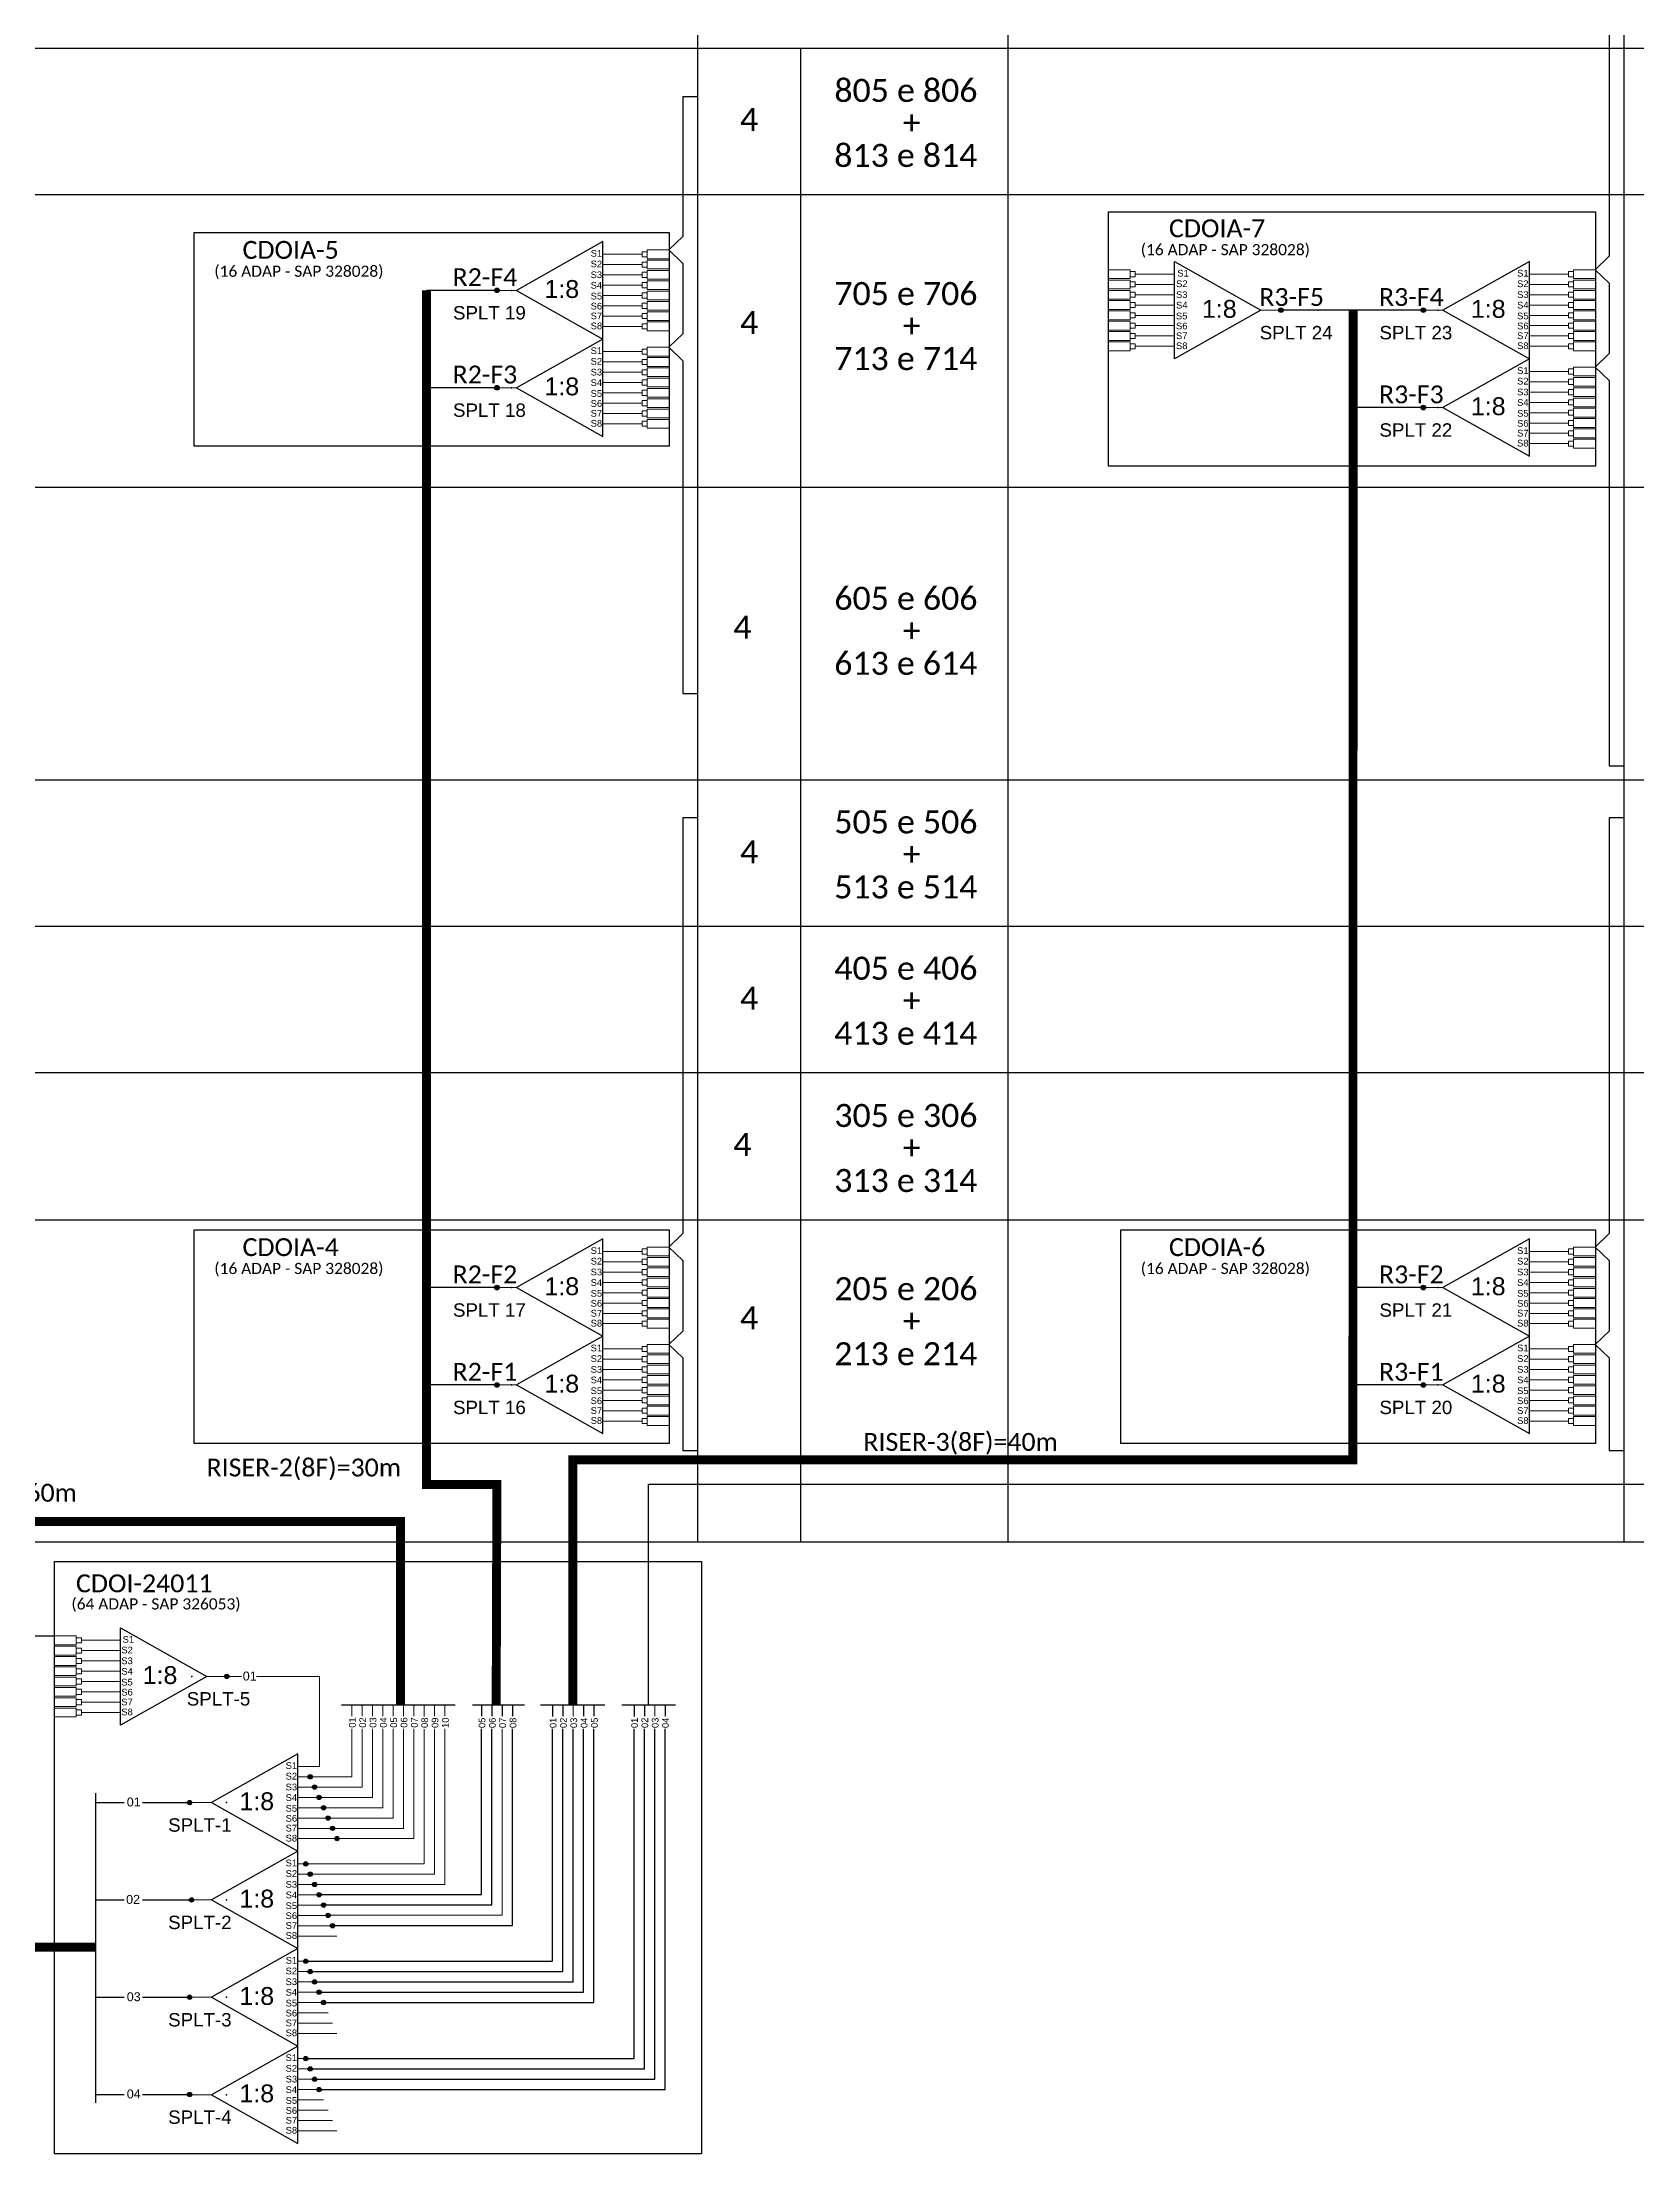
# Model space of a CAD drawing. Extents: x -4 to 1779, y 1 to 598.
# Drawn here: x 357.9 to 536.3, y 211.8 to 448.1 of the extents above; entities that cross this region are included whole.
import ezdxf
from ezdxf.enums import TextEntityAlignment as Align

# ---------------------------------------------------------------- set-up
doc = ezdxf.new("R2010")
doc.units = 0
doc.styles.add('ARIAL', font='arial.ttf')
doc.styles.add('WMF-Calibri0', font='calibri.ttf')

# ---------------------------------------------------------------- blocks, each defined once
blk = doc.blocks.new('SPLITTER_')
blk.add_point((0, 0))
at = {"style": 'ARIAL', "flags": 4}
blk.add_attdef('SPLT', (0, -3.261239713275131), '', height=1.5, dxfattribs=at)
blk = doc.blocks.new('SPLT_1-8_SC-APC')
at = {"color": 1}
blk.add_lwpolyline([(-7.369380650890889, -2.098284221840004), (-17.03620127959221, -7.546689029806657), (-7.369380650890889, -12.99509383777286), (-7.369380650890889, -2.098284221840004)], dxfattribs=at)
at = {"color": 3, "lineweight": 0}
for points in [[(-2.992725374944712, -3.510732069838468), (-7.369380650890889, -3.510732069838468)], [(-7.369380650890889, -4.663732069838261), (-2.992725374944712, -4.663732069838261)], [(-2.413986884897895, -3.017402250333362), (-2.413986884897895, -4.004061889343575)], [(-2.413986884897895, -3.017402250333362), (0, -3.017402250333362)], [(-2.413986884897895, -4.004061889343575), (0, -4.004061889343575)], [(-2.413986884897895, -4.170402250333609), (-2.413986884897895, -5.157061889343368)], [(-2.413986884897895, -4.170402250333154), (0, -4.170402250333154)], [(-7.369380650890889, -5.816732069838508), (-2.992725374944712, -5.816732069838508)], [(-7.369380650890889, -6.969732069838301), (-2.992725374944712, -6.969732069838301)], [(-2.413986884897895, -5.157061889343368), (0, -5.157061889343368)], [(-2.413986884897895, -5.323402250333402), (-2.413986884897895, -6.31006188934316)], [(-2.413986884897895, -5.323402250333402), (0, -5.323402250333402)], [(-2.413986884897895, -6.31006188934316), (0, -6.31006188934316)], [(-2.413986884897895, -6.476402250333194), (-2.413986884897895, -7.463061889343408)], [(-2.413986884897895, -6.476402250333194), (0, -6.476402250333194)], [(-7.369380650890889, -8.122732069838548), (-2.992725374944712, -8.122732069838548)], [(-7.369380650890889, -9.275732069838341), (-2.992725374944712, -9.275732069838341)], [(-2.413986884897895, -7.463061889343408), (0, -7.463061889343408)], [(-2.413986884897895, -7.629402250333442), (-2.413986884897895, -8.616061889343655)], [(-2.413986884897895, -7.629402250333442), (0, -7.629402250333442)], [(-2.413986884897895, -8.616061889343655), (0, -8.616061889343655)], [(-2.413986884897895, -8.78240225033369), (-2.413986884897895, -9.769061889343448)], [(-2.413986884897895, -8.78240225033369), (0, -8.78240225033369)], [(-7.369380650890889, -10.42873206983859), (-2.992725374944712, -10.42873206983859)], [(-7.369380650890889, -11.58173206983838), (-2.992725374944712, -11.58173206983838)], [(-2.413986884897895, -9.769061889343448), (0, -9.769061889343448)], [(-2.413986884897895, -9.935402250333482), (-2.413986884897895, -10.92206188934324)], [(-2.413986884897895, -9.935402250333482), (0, -9.935402250333482)], [(-2.413986884897895, -10.92206188934369), (0, -10.92206188934369)], [(-2.413986884897895, -11.08840225033327), (-2.413986884897895, -12.07506188934349)], [(-2.413986884897895, -11.08840225033327), (0, -11.08840225033327)], [(-2.413986884897895, -12.07506188934349), (0, -12.07506188934349)]]:
    blk.add_lwpolyline(points, dxfattribs=at)
for points in [[(-2.992725374944712, -3.224377208000988), (-2.413986884897895, -3.224377208000988), (-2.413986884897895, -3.797086931675494), (-2.992725374944712, -3.797086931675494)], [(-2.992725374944712, -4.377377208001235), (-2.413986884897895, -4.377377208001235), (-2.413986884897895, -4.950086931675742), (-2.992725374944712, -4.950086931675742)], [(-2.992725374944712, -5.530377208001028), (-2.413986884897895, -5.530377208001028), (-2.413986884897895, -6.103086931675534), (-2.992725374944712, -6.103086931675534)], [(-2.992725374944712, -6.683377208001275), (-2.413986884897895, -6.683377208001275), (-2.413986884897895, -7.256086931675782), (-2.992725374944712, -7.256086931675782)], [(-2.992725374944712, -7.836377208001068), (-2.413986884897895, -7.836377208001068), (-2.413986884897895, -8.409086931675574), (-2.992725374944712, -8.409086931675574)], [(-2.992725374944712, -8.989377208001315), (-2.413986884897895, -8.989377208001315), (-2.413986884897895, -9.562086931675822), (-2.992725374944712, -9.562086931675822)], [(-2.992725374944712, -10.14237720800111), (-2.413986884897895, -10.14237720800111), (-2.413986884897895, -10.71508693167561), (-2.992725374944712, -10.71508693167561)], [(-2.992725374944712, -11.29537720800136), (-2.413986884897895, -11.29537720800136), (-2.413986884897895, -11.86808693167586), (-2.992725374944712, -11.86808693167586)]]:
    blk.add_lwpolyline(points, close=True, dxfattribs=at)
at = {"color": 1, "lineweight": 0}
blk.add_lwpolyline([(-17.03620127959221, -7.546689029806657), (-19.26066716714831, -7.546689029806657)], dxfattribs=at)
at = {"color": 1, "style": 'ARIAL'}
for s, height, p in [('S1', 0.75, (-8.738784168728671, -3.780238343387737)), ('S2', 0.75, (-8.738784168728671, -4.966313322946917)), ('1:8', 2, (-13.91090811785034, -8.397467498856713)), ('S3', 0.75, (-8.738784168728671, -6.177742657478575)), ('S4', 0.75, (-8.738784168728671, -7.355124353614883)), ('S5', 0.75, (-8.738784168728671, -8.567171619306464)), ('S6', 0.75, (-8.738784168728671, -9.687156970016986)), ('S7', 0.75, (-8.738784168728671, -10.7846339017965)), ('S8', 0.75, (-8.738784168728671, -11.90186008267074))]:
    blk.add_text(s, height=height, dxfattribs=at).set_placement(p)
blk = doc.blocks.new('SPLT_1-8_SC-APC_ESQ')
at = {"color": 1}
blk.add_lwpolyline([(7.369380650890889, -2.09828422183989), (17.03620127959221, -7.546689029806544), (7.369380650890889, -12.99509383777297), (7.369380650890889, -2.09828422183989)], dxfattribs=at)
at = {"color": 3, "lineweight": 0}
for points in [[(2.413986884897895, -3.017402250333475), (0, -3.017402250333475)], [(2.413986884897895, -4.004061889343348), (0, -4.004061889343348)], [(2.413986884897895, -4.170402250333268), (0, -4.170402250333268)], [(2.413986884897895, -3.017402250333362), (2.413986884897895, -4.004061889343348)], [(2.413986884897895, -4.170402250333382), (2.413986884897895, -5.157061889343368)], [(2.992725374944712, -3.510732069838355), (7.369380650890889, -3.510732069838355)], [(7.369380650890889, -4.663732069838375), (2.992725374944712, -4.663732069838375)], [(2.413986884897895, -5.157061889343368), (0, -5.157061889343368)], [(2.413986884897895, -5.323402250333288), (0, -5.323402250333288)], [(2.413986884897895, -6.310061889343274), (0, -6.310061889343274)], [(2.413986884897895, -6.476402250333308), (0, -6.476402250333308)], [(2.413986884897895, -5.323402250333288), (2.413986884897895, -6.310061889343274)], [(2.413986884897895, -6.476402250333422), (2.413986884897895, -7.463061889343408)], [(7.369380650890889, -5.816732069838395), (2.992725374944712, -5.816732069838395)], [(7.369380650890889, -6.969732069838415), (2.992725374944712, -6.969732069838415)], [(2.413986884897895, -7.463061889343408), (0, -7.463061889343408)], [(2.413986884897895, -7.629402250333555), (0, -7.629402250333555)], [(2.413986884897895, -8.616061889343428), (0, -8.616061889343428)], [(2.413986884897895, -8.782402250333462), (0, -8.782402250333462)], [(2.413986884897895, -7.629402250333555), (2.413986884897895, -8.616061889343541)], [(2.413986884897895, -8.782402250333462), (2.413986884897895, -9.769061889343448)], [(7.369380650890889, -8.122732069838435), (2.992725374944712, -8.122732069838435)], [(7.369380650890889, -9.275732069838455), (2.992725374944712, -9.275732069838455)], [(2.413986884897895, -9.769061889343448), (0, -9.769061889343448)], [(2.413986884897895, -9.935402250333482), (0, -9.935402250333482)], [(2.413986884897895, -10.92206188934358), (0, -10.92206188934358)], [(2.413986884897895, -11.0884022503335), (0, -11.0884022503335)], [(2.413986884897895, -9.935402250333482), (2.413986884897895, -10.92206188934347)], [(2.413986884897895, -11.0884022503335), (2.413986884897895, -12.07506188934349)], [(7.369380650890889, -10.42873206983847), (2.992725374944712, -10.42873206983847)], [(7.369380650890889, -11.58173206983849), (2.992725374944712, -11.58173206983849)], [(2.413986884897895, -12.0750618893436), (0, -12.0750618893436)]]:
    blk.add_lwpolyline(points, dxfattribs=at)
for points in [[(2.992725374944712, -3.224377208001101), (2.413986884897895, -3.224377208001101), (2.413986884897895, -3.797086931675608), (2.992725374944712, -3.797086931675608)], [(2.992725374944712, -4.377377208001121), (2.413986884897895, -4.377377208001121), (2.413986884897895, -4.950086931675628), (2.992725374944712, -4.950086931675628)], [(2.992725374944712, -5.530377208001141), (2.413986884897895, -5.530377208001141), (2.413986884897895, -6.103086931675648), (2.992725374944712, -6.103086931675648)], [(2.992725374944712, -6.683377208001161), (2.413986884897895, -6.683377208001161), (2.413986884897895, -7.256086931675668), (2.992725374944712, -7.256086931675668)], [(2.992725374944712, -7.836377208001181), (2.413986884897895, -7.836377208001181), (2.413986884897895, -8.409086931675688), (2.992725374944712, -8.409086931675688)], [(2.992725374944712, -8.989377208001201), (2.413986884897895, -8.989377208001201), (2.413986884897895, -9.562086931675708), (2.992725374944712, -9.562086931675708)], [(2.992725374944712, -10.14237720800122), (2.413986884897895, -10.14237720800122), (2.413986884897895, -10.71508693167573), (2.992725374944712, -10.71508693167573)], [(2.992725374944712, -11.29537720800124), (2.413986884897895, -11.29537720800124), (2.413986884897895, -11.86808693167575), (2.992725374944712, -11.86808693167575)]]:
    blk.add_lwpolyline(points, close=True, dxfattribs=at)
at = {"color": 1, "lineweight": 0}
blk.add_lwpolyline([(17.03620127959221, -7.54668902980643), (19.26066716714831, -7.54668902980643)], dxfattribs=at)
at = {"color": 1, "style": 'ARIAL'}
for s, height, p in [('S2', 0.75, (7.559554973639933, -4.966313322946803)), ('S1', 0.75, (7.696662749902316, -3.780238343387623)), ('S3', 0.75, (7.551881030938603, -6.177742657478689)), ('S4', 0.75, (7.554950608019681, -7.355124353614769)), ('1:8', 2, (10.45388219697725, -8.3974674988566)), ('S5', 0.75, (7.546253472957687, -8.567171619306578)), ('S6', 0.75, (7.552392627118934, -9.6871569700171)), ('S8', 0.75, (7.550346242398518, -11.90186008267085)), ('S7', 0.75, (7.551881030938603, -10.78463390179661))]:
    blk.add_text(s, height=height, dxfattribs=at).set_placement(p)

msp = doc.modelspace()

# ---------------------------------------------------------------- hatches: boundary and pattern name
h = msp.add_hatch(color=3)
h.dxf.hatch_style = 1
edge = h.paths.add_edge_path()
edge.add_arc((408.7684615808294, 420.3751321773543), 0.2563421600779023, 0, 360)
h = msp.add_hatch(color=3)
h.dxf.hatch_style = 1
edge = h.paths.add_edge_path()
edge.add_arc((496.5002711896923, 418.1524469279747), 0.2563421600779023, 0, 360)
h = msp.add_hatch(color=3)
h.dxf.hatch_style = 1
edge = h.paths.add_edge_path()
edge.add_arc((512.4391202587403, 418.152446927974), 0.2563421600779023, 0, 360)
h = msp.add_hatch(color=3)
h.dxf.hatch_style = 1
edge = h.paths.add_edge_path()
edge.add_arc((408.7684615808294, 409.4783225614215), 0.2563421600779023, 0, 360)
h = msp.add_hatch(color=3)
h.dxf.hatch_style = 1
edge = h.paths.add_edge_path()
edge.add_arc((512.4391202587403, 407.2556373120411), 0.2563421600779023, 0, 360)
h = msp.add_hatch(color=3)
h.dxf.hatch_style = 1
edge = h.paths.add_edge_path()
edge.add_arc((408.7684615808294, 308.7758850769616), 0.2563421600779023, 0, 360)
h = msp.add_hatch(color=3)
h.dxf.hatch_style = 1
edge = h.paths.add_edge_path()
edge.add_arc((512.4391202587403, 308.7758850769616), 0.2563421600779023, 0, 360)
h = msp.add_hatch(color=3)
h.dxf.hatch_style = 1
edge = h.paths.add_edge_path()
edge.add_arc((408.7684615808294, 297.8790754610287), 0.2563421600779023, 0, 360)
h = msp.add_hatch(color=3)
h.dxf.hatch_style = 1
edge = h.paths.add_edge_path()
edge.add_arc((512.4391202587403, 297.8790754610287), 0.2563421600779023, 0, 360)
h = msp.add_hatch(color=3)
h.dxf.hatch_style = 1
edge = h.paths.add_edge_path()
edge.add_arc((378.5419425320551, 265.2681099574988), 0.2418193232883254, 0, 360)
h = msp.add_hatch(color=3)
h.dxf.hatch_style = 1
edge = h.paths.add_edge_path()
edge.add_arc((387.8742554131695, 254.030129730345), 0.2418193232883254, 0, 360)
h = msp.add_hatch(color=3)
h.dxf.hatch_style = 1
edge = h.paths.add_edge_path()
edge.add_arc((388.3742554131695, 252.877129730345), 0.2418193232883254, 0, 360)
h = msp.add_hatch(color=3)
h.dxf.hatch_style = 1
edge = h.paths.add_edge_path()
edge.add_arc((374.3818269701924, 251.1509597546187), 0.2418193232883254, 0, 360)
h = msp.add_hatch(color=3)
h.dxf.hatch_style = 1
edge = h.paths.add_edge_path()
edge.add_arc((388.8742554131695, 251.724129730345), 0.2418193232883254, 0, 360)
h = msp.add_hatch(color=3)
h.dxf.hatch_style = 1
edge = h.paths.add_edge_path()
edge.add_arc((389.3742554131695, 250.571129730345), 0.2418193232883254, 0, 360)
h = msp.add_hatch(color=3)
h.dxf.hatch_style = 1
edge = h.paths.add_edge_path()
edge.add_arc((389.8742554131695, 249.418129730345), 0.2418193232883254, 0, 360)
h = msp.add_hatch(color=3)
h.dxf.hatch_style = 1
edge = h.paths.add_edge_path()
edge.add_arc((390.3742554131695, 248.2651297303449), 0.2418193232883254, 0, 360)
h = msp.add_hatch(color=3)
h.dxf.hatch_style = 1
edge = h.paths.add_edge_path()
edge.add_arc((390.8742554131695, 247.1121297303449), 0.2418193232883254, 0, 360)
h = msp.add_hatch(color=3)
h.dxf.hatch_style = 1
edge = h.paths.add_edge_path()
edge.add_arc((387.3742554131695, 244.2863201144118), 0.2418193232883254, 0, 360)
h = msp.add_hatch(color=3)
h.dxf.hatch_style = 1
edge = h.paths.add_edge_path()
edge.add_arc((387.8742554131695, 243.1333201144117), 0.2418193232883254, 0, 360)
h = msp.add_hatch(color=3)
h.dxf.hatch_style = 1
edge = h.paths.add_edge_path()
edge.add_arc((388.3742554131695, 241.9803201144117), 0.2418193232883254, 0, 360)
h = msp.add_hatch(color=3)
h.dxf.hatch_style = 1
edge = h.paths.add_edge_path()
edge.add_arc((388.8742554131695, 240.8273201144117), 0.2418193232883254, 0, 360)
h = msp.add_hatch(color=3)
h.dxf.hatch_style = 1
edge = h.paths.add_edge_path()
edge.add_arc((374.6063136209659, 240.2503631544437), 0.2418193232883254, 0, 360)
h = msp.add_hatch(color=3)
h.dxf.hatch_style = 1
edge = h.paths.add_edge_path()
edge.add_arc((389.3742554131695, 239.6743201144117), 0.2418193232883254, 0, 360)
h = msp.add_hatch(color=3)
h.dxf.hatch_style = 1
edge = h.paths.add_edge_path()
edge.add_arc((389.8742554131695, 238.5213201144117), 0.2418193232883254, 0, 360)
h = msp.add_hatch(color=3)
h.dxf.hatch_style = 1
edge = h.paths.add_edge_path()
edge.add_arc((390.3742554131695, 237.3683201144116), 0.2418193232883254, 0, 360)
h = msp.add_hatch(color=3)
h.dxf.hatch_style = 1
edge = h.paths.add_edge_path()
edge.add_arc((387.3742554131695, 233.3895104984794), 0.2418193232883254, 0, 360)
h = msp.add_hatch(color=3)
h.dxf.hatch_style = 1
edge = h.paths.add_edge_path()
edge.add_arc((387.8742554131695, 232.2365104984793), 0.2418193232883254, 0, 360)
h = msp.add_hatch(color=3)
h.dxf.hatch_style = 1
edge = h.paths.add_edge_path()
edge.add_arc((374.3818269701924, 229.357340522753), 0.2418193232883254, 0, 360)
h = msp.add_hatch(color=3)
h.dxf.hatch_style = 1
edge = h.paths.add_edge_path()
edge.add_arc((388.3742554131695, 231.0835104984793), 0.2418193232883254, 0, 360)
h = msp.add_hatch(color=3)
h.dxf.hatch_style = 1
edge = h.paths.add_edge_path()
edge.add_arc((388.8742554131695, 229.9305104984793), 0.2418193232883254, 0, 360)
h = msp.add_hatch(color=3)
h.dxf.hatch_style = 1
edge = h.paths.add_edge_path()
edge.add_arc((389.3742554131695, 228.7775104984793), 0.2418193232883254, 0, 360)
h = msp.add_hatch(color=3)
h.dxf.hatch_style = 1
edge = h.paths.add_edge_path()
edge.add_arc((387.3742554131695, 222.492700882546), 0.2418193232883254, 0, 360)
h = msp.add_hatch(color=3)
h.dxf.hatch_style = 1
edge = h.paths.add_edge_path()
edge.add_arc((387.8742554131695, 221.339700882546), 0.2418193232883254, 0, 360)
h = msp.add_hatch(color=3)
h.dxf.hatch_style = 1
edge = h.paths.add_edge_path()
edge.add_arc((388.3742554131695, 220.186700882546), 0.2418193232883254, 0, 360)
h = msp.add_hatch(color=3)
h.dxf.hatch_style = 1
edge = h.paths.add_edge_path()
edge.add_arc((374.3818269701924, 218.4794157651036), 0.2418193232883254, 0, 360)
h = msp.add_hatch(color=3)
h.dxf.hatch_style = 1
edge = h.paths.add_edge_path()
edge.add_arc((388.8742554131695, 219.033700882546), 0.2418193232883254, 0, 360)

# ---------------------------------------------------------------- linework, layer by layer
for points in [[(465.9354929573665, 472.0569005014439), (465.9354929573665, 280.3310469106817)], [(534.8884928814759, 472.0569005014439), (534.8884928814759, 280.3310469106817)], [(431.217834203565, 455.6850269010937), (431.217834203565, 280.3310469106817)], [(221.0244395597301, 447.4607942180963), (465.9354929573665, 447.4607942180963)], [(442.7903871214994, 280.3310469106817), (442.7903871214976, 447.4607942180963)], [(221.0244395597301, 431.0889206177461), (673.2768103131884, 431.0889206177461)], [(221.0244395597301, 398.3451734170457), (673.2768103131884, 398.3451734170457)], [(221.0244395597301, 365.6014262163452), (673.2768103131884, 365.6014262163452)], [(221.0244395597301, 349.229552615995), (673.2768103131884, 349.229552615995)], [(221.0244395597301, 332.8576790156447), (673.2768103131884, 332.8576790156447)], [(221.0244395597301, 316.378133275928), (673.2768103131884, 316.378133275928)], [(221.0244395597301, 280.3310469106817), (673.2768103131884, 280.3310469106817)]]:
    msp.add_lwpolyline(points)
at = {"color": 5, "const_width": 1}
msp.add_lwpolyline([(397.9824936425966, 262.095476519818), (397.9824936425965, 282.6014679264918), (395.4276379200772, 282.6014679264918), (395.4276379200772, 282.6014679264918), (309.4730682413965, 282.6014679264918), (309.4730682413965, 466.1231572334582)], dxfattribs=at)
at = {"color": 3}
for points in [[(534.8978622266995, 457.7258538597844), (533.2461159979748, 457.7263585726732), (533.2379337761513, 424.1890845625013), (531.6702609164158, 422.6817337074473), (533.2370123015435, 421.1734250876426), (533.2369589676027, 413.2913376473817), (531.6702609164158, 411.7849240915149), (533.2369385690426, 410.2766864538504), (533.2367466527512, 367.1626713582245), (534.8884928814759, 367.1621666453357)], [(431.2272035487886, 442.01836131445), (429.5754573200638, 442.0188660273388), (429.5672750982403, 426.4117698118816), (427.9996022385048, 424.9044189568276), (429.5663536236325, 423.3961103370229), (429.5663002896918, 415.5140228967621), (427.9996022385048, 414.0076093408952), (429.5662798911317, 412.4993717032307), (429.5660879748402, 375.2540608243553), (431.217834203565, 375.2535561114664)], [(408.7389350713556, 420.3751321773543), (400.8976816168715, 420.3751321773543)], [(408.7389350713556, 409.4783225614215), (400.8976816168715, 409.4783225614215)], [(431.2272035487886, 361.3490146699069), (429.5754573200638, 361.3495193827957), (429.5672750982403, 314.8125227114889), (427.9996022385048, 313.3051718564349), (429.5663536236325, 311.7968632366302), (429.5663002896918, 303.9147757963693), (427.9996022385048, 302.4083622405025), (429.5662798911317, 300.900124602838), (429.5660879748402, 290.5298567079126), (431.217834203565, 290.5293519950237)], [(534.8978622266995, 361.3490146699069), (533.2461159979748, 361.3495193827957), (533.2379337761513, 314.8125227114889), (531.6702609164158, 313.3051718564349), (533.2370123015435, 311.7968632366302), (533.2369589676027, 303.9147757963693), (531.6702609164158, 302.4083622405025), (533.2369385690426, 300.900124602838), (533.2367466527512, 290.5298567079126), (534.8884928814759, 290.5293519950237)], [(408.7389350713556, 308.7758850769616), (400.8976816168715, 308.7758850769616)], [(408.7389350713556, 297.8790754610287), (400.8976816168715, 297.8790754610287)], [(282.107789533894, 269.7973967369721), (359.2812753649077, 269.7973967369721)], [(406.029449370224, 262.095476519818), (411.8589753134092, 262.095476519818)], [(363.8840249847663, 251.1621251387819), (367.0440173164934, 251.1620321471851)], [(369.1155323886242, 251.1512005371474), (374.3818269701924, 251.1509597546187)]]:
    msp.add_lwpolyline(points, dxfattribs=at)
at = {"color": 7}
for points in [[(465.9354929573665, 447.4607942180963), (569.6061516352775, 447.4607942180963)], [(363.8840249847663, 229.3685059069162), (367.0440173164934, 229.3684129153194)], [(369.1155323886242, 229.3575813052817), (374.3818269701924, 229.357340522753)]]:
    msp.add_lwpolyline(points, dxfattribs=at)
at = {"color": 1}
for points in [[(477.2100775130702, 429.1785472806368), (531.6997874258914, 429.1785472806368), (531.6997874258914, 400.7166278522014), (477.2100775130702, 400.7166278522014)], [(374.899519582098, 426.8312165552875), (428.0291287479804, 426.8312165552875), (428.0291287479804, 402.9393131015818), (374.899519582098, 402.9393131015818)], [(374.899519582098, 315.2319694548947), (428.0291287479804, 315.2319694548947), (428.0291287479804, 291.340066001189), (374.899519582098, 291.340066001189)], [(478.570178260009, 315.2319694548947), (531.6997874258914, 315.2319694548947), (531.6997874258914, 291.340066001189), (478.570178260009, 291.340066001189)], [(359.2812753649077, 278.1327566601926), (431.6647621650482, 278.1327566601926), (431.6647621650482, 211.8470932450523), (359.2812753649077, 211.8470932450523)]]:
    msp.add_lwpolyline(points, close=True, dxfattribs=at)
at = {"color": 3, "const_width": 1}
msp.add_lwpolyline([(408.6867328726221, 262.095476519818), (408.766962518217, 286.7380832654599), (400.8976816168715, 286.7380832654599), (400.8976816168715, 420.3751321773543)], dxfattribs=at)
at = {"color": 20, "const_width": 1}
msp.add_lwpolyline([(417.2543457514043, 262.095476519818), (417.2543457514043, 289.5028776485706), (504.5612231487967, 289.5028776485706), (504.5751767966563, 418.1524469279743)], dxfattribs=at)
at = {"color": 6}
for points in [[(425.7493326696476, 262.095476519818), (425.7493326696476, 286.7727828253119), (608.2318818267076, 286.7727828253119), (608.2318818267076, 419.3559737604529)], [(422.7608085250768, 262.095476519818), (428.7378568142185, 262.095476519818)]]:
    msp.add_lwpolyline(points, dxfattribs=at)
at = {"color": 20}
for points in [[(512.4095937492666, 418.152446927974), (496.4707446802186, 418.1524469279747)], [(512.4095937492666, 407.2556373120411), (504.5683402947825, 407.2556373120411)], [(512.4095937492666, 308.7758850769616), (504.5683402947825, 308.7758850769616)], [(512.4095937492666, 297.8790754610287), (504.5683402947825, 297.8790754610287)], [(413.6509919967075, 262.095476519818), (420.8576995061012, 262.095476519818)]]:
    msp.add_lwpolyline(points, dxfattribs=at)
at = {"color": 3, "lineweight": 0}
for points in [[(361.6952622498056, 269.7973967369721), (359.2812753649077, 269.7973967369721)], [(361.6952622498056, 269.7973967369721), (361.6952622498056, 268.8107370979619)], [(361.6952622498056, 268.8107370979619), (359.2812753649077, 268.8107370979619)], [(361.6952622498056, 268.6443967369723), (359.2812753649077, 268.6443967369723)], [(361.6952622498056, 267.6577370979621), (359.2812753649077, 267.6577370979621)], [(361.6952622498056, 267.4913967369721), (359.2812753649077, 267.4913967369721)], [(361.6952622498056, 268.6443967369719), (361.6952622498056, 267.6577370979621)], [(361.6952622498056, 267.4913967369721), (361.6952622498056, 266.5047370979623)], [(362.2740007398525, 269.304066917467), (366.6506560157986, 269.304066917467)], [(366.6506560157986, 268.1510669174672), (362.2740007398525, 268.1510669174672)], [(361.6952622498056, 266.5047370979623), (359.2812753649077, 266.5047370979623)], [(361.6952622498056, 266.3383967369723), (359.2812753649077, 266.3383967369723)], [(361.6952622498056, 265.3517370979621), (359.2812753649077, 265.3517370979621)], [(361.6952622498056, 265.1853967369721), (359.2812753649077, 265.1853967369721)], [(361.6952622498056, 266.3383967369723), (361.6952622498056, 265.3517370979621)], [(361.6952622498056, 265.1853967369721), (361.6952622498056, 264.1987370979618)], [(366.6506560157986, 266.998066917467), (362.2740007398525, 266.998066917467)], [(366.6506560157986, 265.8450669174672), (362.2740007398525, 265.8450669174672)], [(366.6506560157986, 264.6920669174669), (362.2740007398525, 264.6920669174669)], [(361.6952622498056, 264.1987370979618), (359.2812753649077, 264.1987370979618)], [(361.6952622498056, 264.0323967369718), (359.2812753649077, 264.0323967369718)], [(361.6952622498056, 263.045737097962), (359.2812753649077, 263.045737097962)], [(361.6952622498056, 262.879396736972), (359.2812753649077, 262.879396736972)], [(361.6952622498056, 264.0323967369718), (361.6952622498056, 263.045737097962)], [(361.6952622498056, 262.879396736972), (361.6952622498056, 261.8927370979623)], [(366.6506560157986, 263.5390669174672), (362.2740007398525, 263.5390669174672)], [(366.6506560157986, 262.3860669174669), (362.2740007398525, 262.3860669174669)], [(361.6952622498056, 261.8927370979618), (359.2812753649077, 261.8927370979618)], [(361.6952622498056, 261.7263967369722), (359.2812753649077, 261.7263967369722)], [(361.6952622498056, 260.739737097962), (359.2812753649077, 260.739737097962)], [(361.6952622498056, 261.7263967369722), (361.6952622498056, 260.739737097962)], [(366.6506560157986, 261.2330669174671), (362.2740007398525, 261.2330669174671)]]:
    msp.add_lwpolyline(points, dxfattribs=at)
for points in [[(362.2740007398525, 269.5904217793045), (361.6952622498056, 269.5904217793045), (361.6952622498056, 269.01771205563), (362.2740007398525, 269.01771205563)], [(362.2740007398525, 268.4374217793043), (361.6952622498056, 268.4374217793043), (361.6952622498056, 267.8647120556298), (362.2740007398525, 267.8647120556298)], [(362.2740007398525, 267.2844217793045), (361.6952622498056, 267.2844217793045), (361.6952622498056, 266.71171205563), (362.2740007398525, 266.71171205563)], [(362.2740007398525, 266.1314217793042), (361.6952622498056, 266.1314217793042), (361.6952622498056, 265.5587120556297), (362.2740007398525, 265.5587120556297)], [(362.2740007398525, 264.9784217793044), (361.6952622498056, 264.9784217793044), (361.6952622498056, 264.4057120556299), (362.2740007398525, 264.4057120556299)], [(362.2740007398525, 263.8254217793042), (361.6952622498056, 263.8254217793042), (361.6952622498056, 263.2527120556297), (362.2740007398525, 263.2527120556297)], [(362.2740007398525, 262.6724217793044), (361.6952622498056, 262.6724217793044), (361.6952622498056, 262.0997120556299), (362.2740007398525, 262.0997120556299)], [(362.2740007398525, 261.5194217793041), (361.6952622498056, 261.5194217793041), (361.6952622498056, 260.9467120556296), (362.2740007398525, 260.9467120556296)]]:
    msp.add_lwpolyline(points, close=True, dxfattribs=at)
at = {"color": 1}
for points in [[(366.6506560157986, 270.7165147654655), (376.3174766444999, 265.2681099574988), (366.6506560157986, 259.8197051495326), (366.6506560157986, 270.7165147654655)], [(386.4976001372233, 256.5955775783435), (376.830779508522, 251.1471727703769), (386.4976001372233, 245.6987679624104), (386.4976001372233, 256.5955775783435)], [(363.8840249847663, 217.5571128458346), (363.8840249847663, 252.2142875328368)], [(386.4976001372233, 245.6987679624102), (376.830779508522, 240.2503631544436), (386.4976001372233, 234.8019583464771), (386.4976001372233, 245.6987679624102)], [(386.4976001372233, 234.8019583464778), (376.830779508522, 229.3535535385112), (386.4976001372233, 223.9051487305447), (386.4976001372233, 234.8019583464778)], [(386.4976001372233, 223.9051487305445), (376.830779508522, 218.4567439225779), (386.4976001372233, 213.0083391146114), (386.4976001372233, 223.9051487305445)]]:
    msp.add_lwpolyline(points, dxfattribs=at)
at = {"color": 1, "lineweight": 0}
for points in [[(376.3174766444999, 265.2681099574988), (378.5419425320561, 265.2681099574988)], [(376.830779508522, 251.147172770377), (374.6063136209659, 251.147172770377)], [(376.830779508522, 240.2503631544437), (374.6063136209659, 240.2503631544437)], [(376.830779508522, 229.3535535385113), (374.6063136209659, 229.3535535385113)], [(376.830779508522, 218.456743922578), (374.6063136209659, 218.456743922578)]]:
    msp.add_lwpolyline(points, dxfattribs=at)
at = {"color": 7, "lineweight": 0}
for points in [[(378.7837618176027, 265.2682450611687), (380.1716455307587, 265.2685897631422)], [(381.8543935401149, 265.2693914962538), (381.8543935401149, 265.2693914962538), (381.8543935401149, 265.2693914962538), (388.9078157634549, 265.2693914962561), (388.9078157634549, 255.1831297303451)], [(388.9078157634549, 255.1831297303451), (386.4976001372233, 255.1831297303451)], [(386.4976001372233, 254.030129730345), (387.8742554131695, 254.030129730345)], [(386.4976001372233, 252.877129730345), (388.3742554131695, 252.877129730345)], [(386.4976001372233, 251.724129730345), (388.8742554131695, 251.724129730345)], [(386.4976001372233, 250.571129730345), (389.3742554131695, 250.571129730345)], [(386.4976001372233, 249.418129730345), (389.8742554131695, 249.418129730345)], [(386.4976001372233, 248.2651297303449), (390.3742554131695, 248.2651297303449)], [(386.4976001372233, 247.1121297303449), (390.8742554131695, 247.1121297303449)], [(387.3742554131695, 244.2863201144118), (386.4976001372233, 244.2863201144118)], [(386.4976001372233, 243.1333201144117), (387.8742554131695, 243.1333201144117)], [(386.4976001372233, 241.9803201144117), (388.3742554131695, 241.9803201144117)], [(386.4976001372233, 240.8273201144117), (388.8742554131695, 240.8273201144117)], [(386.4976001372233, 239.6743201144117), (389.3742554131695, 239.6743201144117)], [(386.4976001372233, 238.5213201144117), (389.8742554131695, 238.5213201144117)], [(386.4976001372233, 237.3683201144116), (390.3742554131695, 237.3683201144116)], [(386.4976001372233, 236.2153201144116), (390.8742554131695, 236.2153201144116)], [(387.3742554131695, 233.3895104984794), (386.4976001372233, 233.3895104984794)], [(386.4976001372233, 232.2365104984793), (387.8742554131695, 232.2365104984793)], [(386.4976001372233, 231.0835104984793), (388.3742554131695, 231.0835104984793)], [(386.4976001372233, 229.9305104984793), (388.8742554131695, 229.9305104984793)], [(386.4976001372233, 228.7775104984793), (389.3742554131695, 228.7775104984793)], [(386.4976001372233, 227.6245104984793), (389.8742554131695, 227.6245104984793)], [(386.4976001372233, 226.4715104984792), (390.3742554131695, 226.4715104984792)], [(386.4976001372233, 225.3185104984792), (390.8742554131695, 225.3185104984792)], [(387.3742554131695, 222.492700882546), (386.4976001372233, 222.492700882546)], [(386.4976001372233, 221.339700882546), (387.8742554131695, 221.339700882546)], [(386.4976001372233, 220.186700882546), (388.3742554131695, 220.186700882546)], [(386.4976001372233, 219.033700882546), (388.8742554131695, 219.033700882546)], [(386.4976001372233, 217.880700882546), (389.3742554131695, 217.880700882546)], [(386.4976001372233, 216.7277008825459), (389.8742554131695, 216.7277008825459)], [(386.4976001372233, 215.5747008825459), (390.3742554131695, 215.5747008825459)], [(386.4976001372233, 214.4217008825459), (390.8742554131695, 214.4217008825459)]]:
    msp.add_lwpolyline(points, dxfattribs=at)
at = {"color": 5}
for points in [[(391.383553614598, 262.095476519818), (404.1073298634528, 262.095476519818)], [(363.8840249847663, 218.4905811492667), (367.0440173164934, 218.4904881576699)], [(369.1155323886242, 218.4796565476322), (374.3818269701924, 218.4794157651036)]]:
    msp.add_lwpolyline(points, dxfattribs=at)
at = {"color": 5, "lineweight": 0}
for points in [[(392.5403231913415, 262.095476519818), (392.5403231913415, 260.813022692038)], [(393.6970927680841, 262.095476519818), (393.6970927680841, 260.8079067302365)], [(394.8538623448267, 262.095476519818), (394.8538623448267, 260.813022692038)], [(396.0106319215702, 262.095476519818), (396.0106319215702, 260.813022692038)], [(397.1674014983128, 262.095476519818), (397.1674014983128, 260.8079067302365)], [(398.3241710750553, 262.095476519818), (398.3241710750553, 260.813022692038)], [(399.4809406517979, 262.095476519818), (399.4809406517979, 260.813022692038)], [(400.6370211332242, 262.1065526821421), (400.6370211332242, 260.7887541902892)], [(401.7937907099677, 262.1065526821421), (401.7937907099677, 260.8240988543621)], [(402.9505602867102, 262.1065526821421), (402.9505602867102, 260.8189828925606)], [(388.1160747364579, 243.1333201144121), (401.7929997029132, 243.1333201144121), (401.7929997029132, 259.3985114572697)], [(388.1160747364584, 254.0301297303445), (392.5395321842871, 254.0301297303445), (392.5395321842871, 259.3874352949456)], [(388.6160747364579, 241.9803201144164), (402.9497692796558, 241.98032011441), (402.9497692796558, 259.3933954954682)], [(388.6160747364584, 252.8771297303442), (393.6963017610296, 252.8771297303424), (393.6963017610296, 259.3823193331441)], [(389.1160747364584, 251.7241297303458), (394.8530713377722, 251.7241297303458), (394.8530713377722, 259.3874352949456)], [(389.6160747364584, 250.5711297303455), (396.0098409145157, 250.5711297303455), (396.0098409145157, 259.3874352949456)], [(390.1160747364584, 249.4181297303453), (397.1666104912583, 249.4181297303453), (397.1666104912583, 259.3874352949456)], [(390.6160747364584, 248.2651297303451), (398.3233800680009, 248.2651297303451), (398.3233800680009, 259.3874352949456)], [(391.1160747364584, 247.1121297303448), (399.4801496447435, 247.1121297303448), (399.4801496447435, 259.3874352949456)], [(400.6362301261697, 259.3631667931968), (400.6362301261697, 244.2863201144123)], [(387.6160747364579, 244.2863201144123), (400.6362301261697, 244.2863201144123)]]:
    msp.add_lwpolyline(points, dxfattribs=at)
at = {"color": 3, "linetype": 'Continuous', "ltscale": 4}
for points in [[(407.0479150272522, 262.095476519818), (407.0479150272522, 260.813022692038)], [(408.2046846039948, 262.095476519818), (408.2046846039948, 260.8079067302365)], [(410.51822375748, 262.095476519818), (410.51822375748, 260.813022692038)], [(389.1148158395301, 240.8519628899221), (407.0471240201978, 240.8519628899221), (407.0471240201978, 259.3874352949456)], [(389.6148158395301, 239.6989628899219), (408.2038935969404, 239.6989628899219), (408.2038935969404, 259.3874352949456)], [(390.6148158395301, 237.3929628899214), (410.5174327504255, 237.3929628899214), (410.5174327504255, 259.3874352949456)]]:
    msp.add_lwpolyline(points, dxfattribs=at)
at = {"color": 3, "linetype": 'Continuous'}
msp.add_lwpolyline([(409.3614541807374, 262.095476519818), (409.3614541807374, 260.813022692038)], dxfattribs=at)
at = {"color": 20, "linetype": 'Continuous', "ltscale": 4}
for points in [[(415.000961978878, 262.095476519818), (415.000961978878, 260.7776780279651)], [(416.1577315556215, 262.095476519818), (416.1577315556215, 260.813022692038)], [(418.4712707091066, 262.095476519818), (418.4712707091066, 260.813022692038)], [(419.6280402858492, 262.1005924816195), (419.6280402858492, 260.8181386538395)], [(387.6160747364579, 233.3895104984799), (415.0001709718235, 233.3895104984799), (415.0001709718235, 259.3851879830204)], [(388.1156791764797, 232.2503362579478), (416.156940548567, 232.2503362579478), (416.156940548567, 259.3874352949456)], [(388.6156791764788, 231.0973362579575), (417.3137101253096, 231.0973362579457), (417.3137101253096, 259.3823193331441)], [(389.1156791764797, 229.9443362579491), (418.4704797020522, 229.9443362579491), (418.4704797020522, 259.3874352949456)], [(389.6160747112054, 228.7776210110277), (419.6272492787948, 228.7913362579525), (419.6272492787948, 259.3874352949456)]]:
    msp.add_lwpolyline(points, dxfattribs=at)
at = {"color": 20, "linetype": 'Continuous', "lineweight": 0}
msp.add_lwpolyline([(417.3145011323641, 262.095476519818), (417.3145011323641, 260.8079067302365)], dxfattribs=at)
at = {"color": 6, "linetype": 'Continuous', "ltscale": 4}
for points in [[(424.1107785072472, 262.095476519818), (424.1107785072472, 260.7776780279651)], [(425.2675480839907, 262.095476519818), (425.2675480839907, 260.813022692038)], [(427.5810872374759, 262.095476519818), (427.5810872374759, 260.813022692038)], [(387.6160747364578, 222.4927008825466), (424.1099875001928, 222.4927008825466), (424.1099875001928, 259.3851879830204)], [(388.1156791764795, 221.3535266420145), (425.2667570769363, 221.3535266420145), (425.2667570769363, 259.3874352949456)], [(388.6156791764787, 220.200526642028), (426.4235266536789, 220.2005266420124), (426.4235266536789, 259.3823193331441)], [(389.1156791764794, 219.0475266420158), (427.5802962304215, 219.0475266420158), (427.5802962304215, 259.3874352949456)]]:
    msp.add_lwpolyline(points, dxfattribs=at)
at = {"color": 6, "linetype": 'Continuous', "lineweight": 0}
msp.add_lwpolyline([(426.4243176607333, 262.095476519818), (426.4243176607333, 260.8079067302365)], dxfattribs=at)
at = {"color": 3, "linetype": 'Continuous', "lineweight": 0}
msp.add_lwpolyline([(390.1148158395301, 238.5459628899216), (409.360663173683, 238.5459628899216), (409.360663173683, 259.3874352949456)], dxfattribs=at)
at = {"color": 2}
for points in [[(363.8840249847663, 240.2615380246129), (367.0440173164934, 240.2614423441732)], [(369.1155323886242, 240.2506142008237), (374.6063136209659, 240.2503631544437)]]:
    msp.add_lwpolyline(points, dxfattribs=at)
at = {"color": 1, "const_width": 1}
msp.add_lwpolyline([(292.5530269045848, 234.9761814610451), (363.8840249847663, 234.9761814610451)], dxfattribs=at)
at = {"color": 3}
for centre, radius in [((408.7684615808294, 420.3751321773543), 0.2563421600779023), ((496.5002711896923, 418.1524469279747), 0.2563421600779023), ((512.4391202587403, 418.152446927974), 0.2563421600779023), ((408.7684615808294, 409.4783225614215), 0.2563421600779023), ((512.4391202587403, 407.2556373120411), 0.2563421600779023), ((408.7684615808294, 308.7758850769616), 0.2563421600779023), ((512.4391202587403, 308.7758850769616), 0.2563421600779023), ((408.7684615808294, 297.8790754610287), 0.2563421600779023), ((512.4391202587403, 297.8790754610287), 0.2563421600779023), ((378.5419425320551, 265.2681099574988), 0.2418193232883254), ((387.8742554131695, 254.030129730345), 0.2418193232883254), ((388.3742554131695, 252.877129730345), 0.2418193232883254), ((374.3818269701924, 251.1509597546187), 0.2418193232883254), ((388.8742554131695, 251.724129730345), 0.2418193232883254), ((389.3742554131695, 250.571129730345), 0.2418193232883254), ((389.8742554131695, 249.418129730345), 0.2418193232883254), ((390.3742554131695, 248.2651297303449), 0.2418193232883254), ((390.8742554131695, 247.1121297303449), 0.2418193232883254), ((387.3742554131695, 244.2863201144118), 0.2418193232883254), ((387.8742554131695, 243.1333201144117), 0.2418193232883254), ((388.3742554131695, 241.9803201144117), 0.2418193232883254), ((388.8742554131695, 240.8273201144117), 0.2418193232883254), ((374.6063136209659, 240.2503631544437), 0.2418193232883254), ((389.3742554131695, 239.6743201144117), 0.2418193232883254), ((389.8742554131695, 238.5213201144117), 0.2418193232883254), ((390.3742554131695, 237.3683201144116), 0.2418193232883254), ((387.3742554131695, 233.3895104984794), 0.2418193232883254), ((387.8742554131695, 232.2365104984793), 0.2418193232883254), ((374.3818269701924, 229.357340522753), 0.2418193232883254), ((388.3742554131695, 231.0835104984793), 0.2418193232883254), ((388.8742554131695, 229.9305104984793), 0.2418193232883254), ((389.3742554131695, 228.7775104984793), 0.2418193232883254), ((387.3742554131695, 222.492700882546), 0.2418193232883254), ((387.8742554131695, 221.339700882546), 0.2418193232883254), ((388.3742554131695, 220.186700882546), 0.2418193232883254), ((374.3818269701924, 218.4794157651036), 0.2418193232883254), ((388.8742554131695, 219.033700882546), 0.2418193232883254)]:
    msp.add_circle(centre, radius, dxfattribs=at)

# ---------------------------------------------------------------- block references
for p in [(427.9996022385048, 427.9218212071605), (531.6702609164158, 425.6991359577802), (427.9996022385048, 417.0250115912277), (531.6702609164158, 414.8023263418473), (427.9996022385048, 316.3225741067678), (531.6702609164158, 316.3225741067678), (427.9996022385048, 305.4257644908349), (531.6702609164158, 305.4257644908349)]:
    msp.add_blockref('SPLT_1-8_SC-APC', p, dxfattribs=at)
msp.add_blockref('SPLT_1-8_SC-APC_ESQ', (477.2100775130702, 425.6991359577811))
ref = msp.add_blockref('SPLITTER_', (410.3846624688658, 420.3751321773543), dxfattribs=dict(xscale=-1))
ref.add_attrib('SPLT', 'SPLT 19', (403.8536256339403, 417.1138924640786), dxfattribs={"height": 1.5, "style": 'ARIAL'})
at = {"color": 20}
ref = msp.add_blockref('SPLITTER_', (500.6582643655556, 418.152446927974), dxfattribs=dict(at, xscale=-1))
ref.add_attrib('SPLT', 'SPLT 24', (494.1272275306301, 414.8912072146983), dxfattribs={"height": 1.5, "style": 'ARIAL'})
ref = msp.add_blockref('SPLITTER_', (514.0553211467768, 418.152446927974), dxfattribs=dict(at, xscale=-1))
ref.add_attrib('SPLT', 'SPLT 23', (507.5242843118513, 414.8912072146983), dxfattribs={"height": 1.5, "style": 'ARIAL'})
ref = msp.add_blockref('SPLITTER_', (410.3846624688658, 409.4783225614215), dxfattribs=dict(xscale=-1))
ref.add_attrib('SPLT', 'SPLT 18', (403.8536256339403, 406.2170828481458), dxfattribs={"height": 1.5, "style": 'ARIAL'})
ref = msp.add_blockref('SPLITTER_', (514.0553211467768, 407.2556373120411), dxfattribs=dict(xscale=-1))
ref.add_attrib('SPLT', 'SPLT 22', (507.5242843118513, 403.9943975987654), dxfattribs={"height": 1.5, "style": 'ARIAL'})
ref = msp.add_blockref('SPLITTER_', (410.3846624688658, 308.7758850769616), dxfattribs=dict(xscale=-1))
ref.add_attrib('SPLT', 'SPLT 17', (403.8536256339403, 305.5146453636859), dxfattribs={"height": 1.5, "style": 'ARIAL'})
ref = msp.add_blockref('SPLITTER_', (514.0553211467768, 308.7758850769616), dxfattribs=dict(at, xscale=-1))
ref.add_attrib('SPLT', 'SPLT 21', (507.5242843118513, 305.5146453636859), dxfattribs={"height": 1.5, "style": 'ARIAL'})
ref = msp.add_blockref('SPLITTER_', (410.3846624688658, 297.8790754610287), dxfattribs=dict(xscale=-1))
ref.add_attrib('SPLT', 'SPLT 16', (403.8536256339403, 294.617835747753), dxfattribs={"height": 1.5, "style": 'ARIAL'})
ref = msp.add_blockref('SPLITTER_', (514.0553211467768, 297.8790754610287), dxfattribs=dict(xscale=-1))
ref.add_attrib('SPLT', 'SPLT 20', (507.5242843118513, 294.617835747753), dxfattribs={"height": 1.5, "style": 'ARIAL'})
ref = msp.add_blockref('SPLITTER_', (374.6365541389887, 265.2681099574988))
ref.add_attrib('SPLT', 'SPLT-5', (374.0645896096576, 262.0068702442236), dxfattribs={"height": 1.5, "style": 'ARIAL'})
ref = msp.add_blockref('SPLITTER_', (378.5117020140324, 251.147172770377), dxfattribs=dict(xscale=-1))
ref.add_attrib('SPLT', 'SPLT-1', (371.9806651791077, 247.8859330571008), dxfattribs={"height": 1.5, "style": 'ARIAL'})
ref = msp.add_blockref('SPLITTER_', (378.5117020140324, 240.2503631544437), dxfattribs=dict(xscale=-1))
ref.add_attrib('SPLT', 'SPLT-2', (371.9806651791077, 236.9891234411675), dxfattribs={"height": 1.5, "style": 'ARIAL'})
ref = msp.add_blockref('SPLITTER_', (378.5117020140324, 229.3535535385113), dxfattribs=dict(xscale=-1))
ref.add_attrib('SPLT', 'SPLT-3', (371.9806651791077, 226.0923138252351), dxfattribs={"height": 1.5, "style": 'ARIAL'})
ref = msp.add_blockref('SPLITTER_', (378.5117020140324, 218.456743922578), dxfattribs=dict(xscale=-1))
ref.add_attrib('SPLT', 'SPLT-4', (371.9806651791077, 215.1955042093018), dxfattribs={"height": 1.5, "style": 'ARIAL'})

# ---------------------------------------------------------------- texts
at = {"color": 7, "linetype": 'Continuous', "style": 'WMF-Calibri0'}
for s, p in [('805 e 806', (446.5299910449594, 441.4618132284912)), ('+', (454.179329539008, 437.8553726857593)), ('813 e 814', (446.5162332020136, 434.1850065328462)), ('705 e 706', (446.5299910449594, 418.7277007083711)), ('+', (454.179329539008, 415.1212601656392)), ('713 e 714', (446.5162332020136, 411.4508940127261)), ('605 e 606', (446.5299910449594, 384.627105649556)), ('+', (454.179329539008, 381.0206651068241)), ('613 e 614', (446.5162332020136, 377.350298953911)), ('505 e 506', (446.5299910449594, 359.6024452267401)), ('+', (454.179329539008, 355.9960046840082)), ('513 e 514', (446.5162332020136, 352.325638531095)), ('405 e 406', (446.5299910449594, 343.2305716263899)), ('+', (454.179329539008, 339.624131083658)), ('413 e 414', (446.5162332020136, 335.9537649307448)), ('305 e 306', (446.5299910449594, 326.7510258866731)), ('+', (454.179329539008, 323.1445853439412)), ('313 e 314', (446.5162332020136, 319.4742191910281)), ('205 e 206', (446.5299910449594, 307.3648196103585)), ('+', (454.179329539008, 303.7583790676266)), ('213 e 214', (446.5162332020136, 300.0880129147134))]:
    msp.add_text(s, height=2.574847536264938, dxfattribs=at).set_placement(p)
at = {"color": 1}
for s, height, style, p in [('CDOIA-7', 2, 'WMF-Calibri0', (483.9752867246943, 426.3173407227874)), ('CDOIA-5', 2, 'WMF-Calibri0', (380.3046280467834, 423.9033567019683)), ('CDOIA-4', 2, 'WMF-Calibri0', (380.3046280467834, 312.3041096015755)), ('CDOIA-6', 2, 'WMF-Calibri0', (483.9752867246943, 312.3041096015755)), ('CDOI-24011', 2, 'WMF-Calibri0', (361.6673666803745, 274.6801222874597)), ('S1', 0.75, 'ARIAL', (366.8838044176746, 269.0345606439178)), ('S3', 0.75, 'ARIAL', (366.7390226987113, 266.6370563298269)), ('S2', 0.75, 'ARIAL', (366.7466966414127, 267.8484856643586)), ('S5', 0.75, 'ARIAL', (366.7333951407304, 264.247627367999)), ('S4', 0.75, 'ARIAL', (366.7420922757919, 265.4596746336906)), ('1:8', 2, 'ARIAL', (369.1266991717075, 264.4173314884488)), ('S7', 0.75, 'ARIAL', (366.7390226987113, 262.030165085509)), ('S6', 0.75, 'ARIAL', (366.7395342948917, 263.1276420172885)), ('S8', 0.75, 'ARIAL', (366.7374879101712, 260.9129389046348)), ('S1', 0.75, 'ARIAL', (385.1281966193856, 254.9136234567958)), ('S2', 0.75, 'ARIAL', (385.1281966193856, 253.7275484772366)), ('S3', 0.75, 'ARIAL', (385.1281966193856, 252.5161191427047)), ('1:8', 2, 'ARIAL', (379.9560726702639, 250.2963943013268)), ('S4', 0.75, 'ARIAL', (385.1281966193856, 251.3387374465686)), ('S5', 0.75, 'ARIAL', (385.1281966193856, 250.1266901808768)), ('S6', 0.75, 'ARIAL', (385.1281966193856, 249.0067048301663)), ('S7', 0.75, 'ARIAL', (385.1281966193856, 247.9092278983868)), ('S8', 0.75, 'ARIAL', (385.1281966193856, 246.7920017175126)), ('S1', 0.75, 'ARIAL', (385.1281966193856, 244.0168138408625)), ('S2', 0.75, 'ARIAL', (385.1281966193856, 242.8307388613033)), ('1:8', 2, 'ARIAL', (379.9560726702639, 239.3995846853935)), ('S3', 0.75, 'ARIAL', (385.1281966193856, 241.6193095267714)), ('S4', 0.75, 'ARIAL', (385.1281966193856, 240.4419278306353)), ('S5', 0.75, 'ARIAL', (385.1281966193856, 239.2298805649435)), ('S6', 0.75, 'ARIAL', (385.1281966193856, 238.109895214233)), ('S7', 0.75, 'ARIAL', (385.1281966193856, 237.0124182824535)), ('S8', 0.75, 'ARIAL', (385.1281966193856, 235.8951921015793)), ('S1', 0.75, 'ARIAL', (385.1281966193856, 233.1200042249301)), ('S2', 0.75, 'ARIAL', (385.1281966193856, 231.9339292453709)), ('1:8', 2, 'ARIAL', (379.9560726702639, 228.5027750694611)), ('S3', 0.75, 'ARIAL', (385.1281966193856, 230.722499910839)), ('S4', 0.75, 'ARIAL', (385.1281966193856, 229.5451182147029)), ('S5', 0.75, 'ARIAL', (385.1281966193856, 228.3330709490111)), ('S6', 0.75, 'ARIAL', (385.1281966193856, 227.2130855983006)), ('S7', 0.75, 'ARIAL', (385.1281966193856, 226.1156086665211)), ('S8', 0.75, 'ARIAL', (385.1281966193856, 224.9983824856469)), ('S1', 0.75, 'ARIAL', (385.1281966193856, 222.2231946089968)), ('S2', 0.75, 'ARIAL', (385.1281966193856, 221.0371196294376)), ('S3', 0.75, 'ARIAL', (385.1281966193856, 219.8256902949057)), ('1:8', 2, 'ARIAL', (379.9560726702639, 217.6059654535278)), ('S4', 0.75, 'ARIAL', (385.1281966193856, 218.6483085987696)), ('S5', 0.75, 'ARIAL', (385.1281966193856, 217.4362613330778)), ('S6', 0.75, 'ARIAL', (385.1281966193856, 216.3162759823673)), ('S7', 0.75, 'ARIAL', (385.1281966193856, 215.2187990505878)), ('S8', 0.75, 'ARIAL', (385.1281966193856, 214.1015728697136))]:
    msp.add_text(s, height=height, dxfattribs=dict(at, style=style)).set_placement(p)
at = {"color": 1, "style": 'WMF-Calibri0'}
for s, p in [('(16 ADAP - SAP 328028)', (490.2807212651414, 424.3047269042355)), ('(16 ADAP - SAP 328028)', (386.6100625872305, 421.8907428834164)), ('(16 ADAP - SAP 328028)', (386.6100625872305, 310.2914957830236)), ('(16 ADAP - SAP 328028)', (490.2807212651414, 310.2914957830236)), ('(64 ADAP - SAP 326053)', (370.6203419644953, 272.7542424085709))]:
    msp.add_text(s, height=1.25, dxfattribs=at).set_placement(p, align=Align.CENTER)
at = {"color": 3, "style": 'WMF-Calibri0'}
for s, p in [('R2-F4', (403.8051945274065, 420.851745384703)), ('R2-F3', (403.8051945274065, 409.9549357687702)), ('R2-F2', (403.8051945274065, 309.2524982843103)), ('R2-F1', (403.8051945274065, 298.3556886683774)), ('RISER-2(8F)=30m', (376.2754816667048, 287.6421143279039))]:
    msp.add_text(s, height=2, dxfattribs=at).set_placement(p)
at = {"color": 20, "style": 'WMF-Calibri0'}
for s, p in [('R3-F5', (494.0787964240963, 418.6290601353227)), ('R3-F4', (507.4758532053174, 418.6290601353227)), ('R3-F3', (507.4758532053174, 407.7322505193898)), ('R3-F2', (507.4758532053174, 309.2524982843103)), ('R3-F1', (507.4758532053174, 298.3556886683774)), ('RISER-3(8F)=40m', (449.7735163301199, 290.5086655491718))]:
    msp.add_text(s, height=2, dxfattribs=at).set_placement(p)
at = {"color": 5, "style": 'WMF-Calibri0'}
msp.add_text('RISER-1(12F)=60m', height=2, dxfattribs=at).set_placement((338.4243500717871, 284.8158522023318))
at = {"style": 'ARIAL'}
for s, p in [('01', (381.107286812457, 265.3083507900305)), ('01', (368.1299049971612, 251.213610032722)), ('02', (368.0572605159145, 240.313013432547)), ('03', (368.1299049971612, 229.4199908008563)), ('04', (368.1299049971612, 218.5420660432069))]:
    msp.add_text(s, height=1, dxfattribs=at).set_placement(p, align=Align.MIDDLE_CENTER)
for s, p in [('01', (392.5942403394138, 260.1029880473102)), ('02', (393.7510099161545, 260.1029880473102)), ('03', (394.907779492898, 260.1029880473102)), ('04', (396.0645490696406, 260.1029880473102)), ('05', (397.2213186463832, 260.1029880473102)), ('06', (398.3780882231267, 260.1029880473102)), ('07', (399.5348577998693, 260.1029880473102)), ('08', (400.6909382812964, 260.0787195455614)), ('09', (401.8477078580372, 260.0787195455614)), ('10', (403.0044774347807, 260.0787195455614)), ('05', (407.1018321753218, 260.0676433832373)), ('06', (408.2586017520653, 260.0676433832373)), ('07', (409.4153713288079, 260.0676433832373)), ('08', (410.5721409055504, 260.0676433832373)), ('01', (415.0548791269503, 260.0676433832373)), ('02', (416.211648703691, 260.0676433832373)), ('03', (417.3684182804345, 260.0676433832373)), ('04', (418.5251878571771, 260.0676433832373)), ('05', (419.6819574339197, 260.0727593450388)), ('01', (424.1646956553195, 260.0676433832373)), ('02', (425.3214652320603, 260.0676433832373)), ('03', (426.4782348088038, 260.0676433832373)), ('04', (427.6350043855464, 260.0676433832373))]:
    msp.add_text(s, height=0.75, rotation=90, dxfattribs=at).set_placement(p, align=Align.MIDDLE_CENTER)
at = {"color": 7, "linetype": 'Continuous', "style": 'WMF-Calibri0', "flags": 4}
for p in [(436.9992601676422, 439.4960770100423), (436.9992601676422, 416.7619644899222), (436.2424571947995, 382.6673271142353), (436.9992601676431, 357.5290368689247), (436.9992601676431, 341.1571632685744), (436.2424571948004, 324.7912473513524), (436.9960562725673, 305.3911856407266)]:
    msp.add_attdef('4', text='XX', height=2.574847536264938, dxfattribs=at).set_placement(p, align=Align.MIDDLE_CENTER)

doc.saveas('drawing.dxf')
